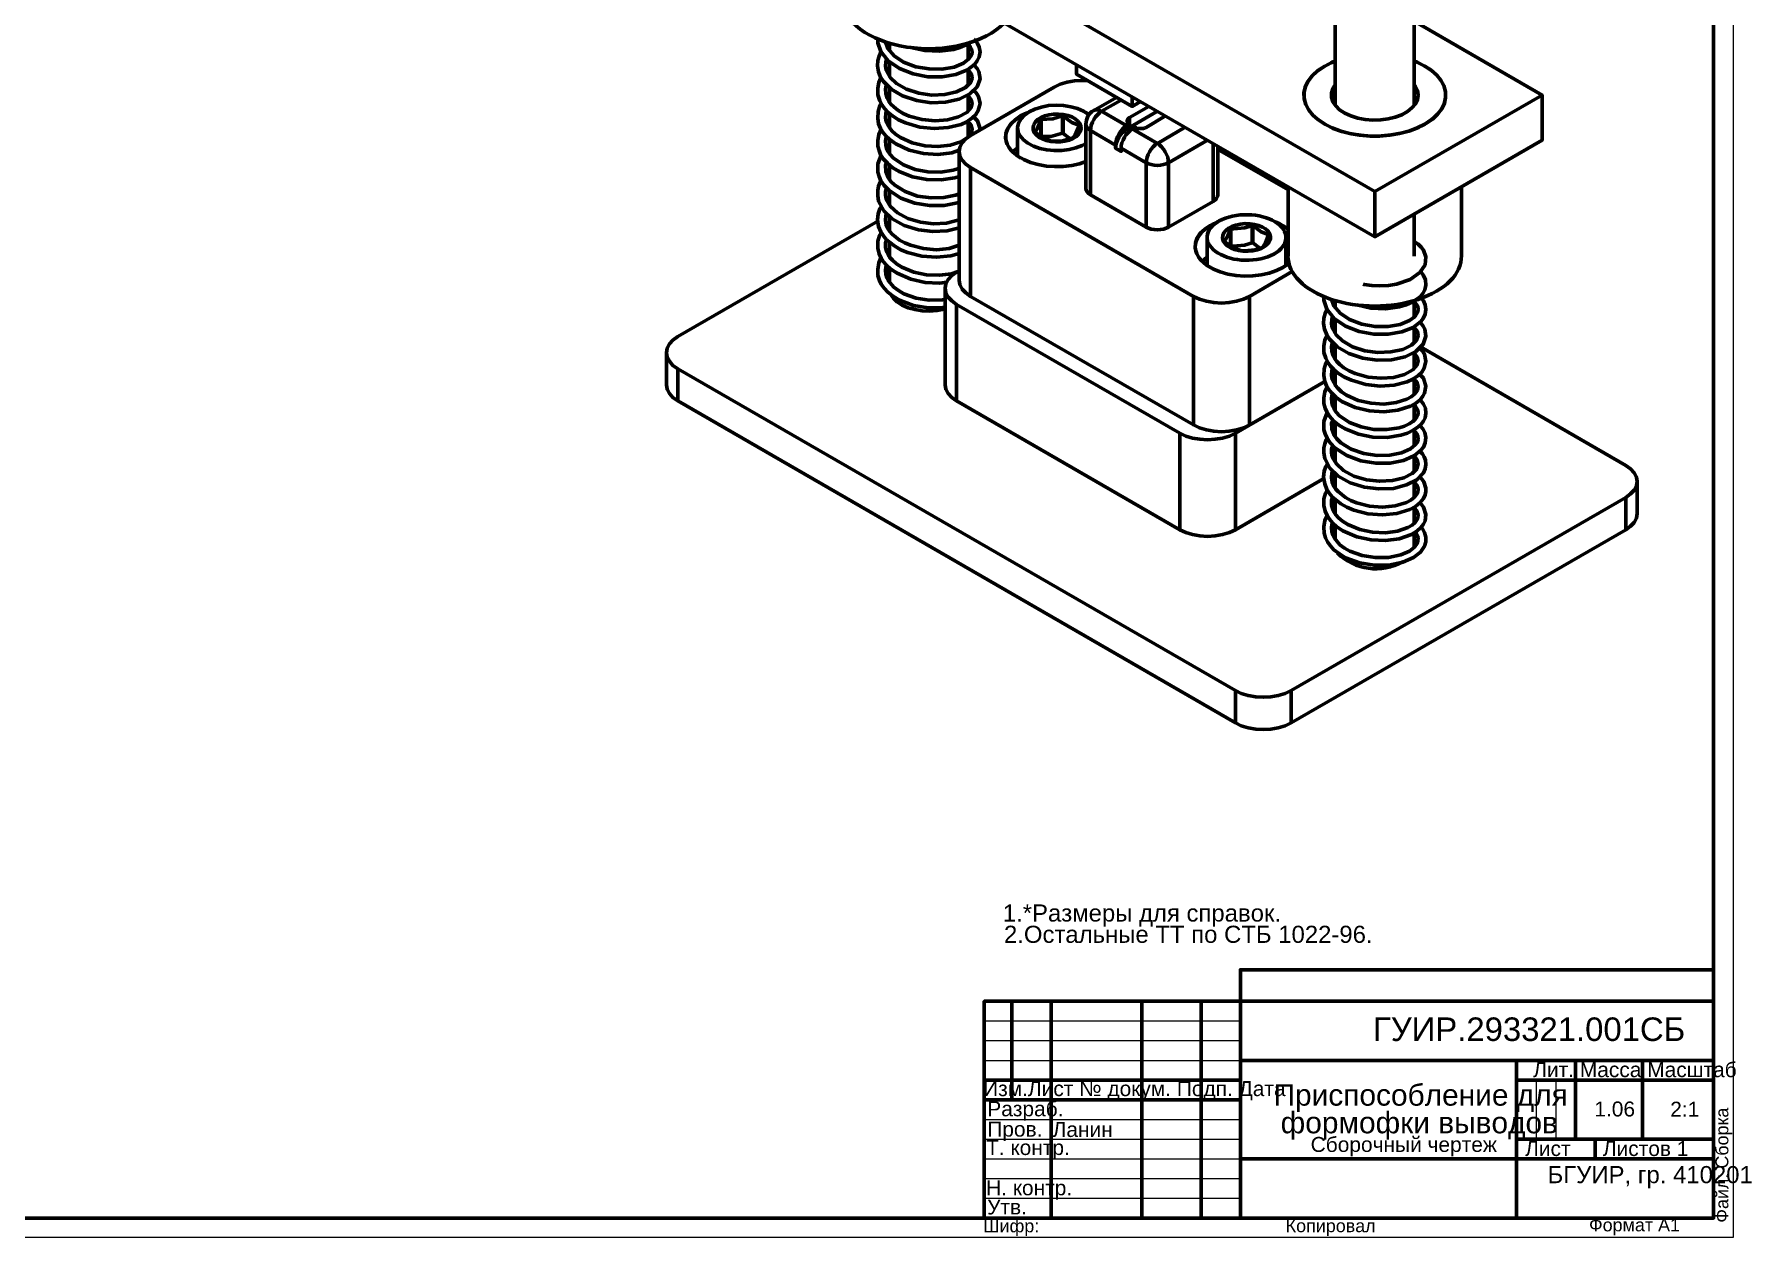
# Model space of a CAD drawing. Header units: millimetres. Extents: x 1142 to 3824, y -37 to 1280.
# Drawn here: x 1294.1 to 1455.6, y 705 to 818.2 of the extents above; entities that cross this region are included whole.
import ezdxf

# ---------------------------------------------------------------- set-up
doc = ezdxf.new("R2010")
doc.units = ezdxf.units.MM
doc.header["$LTSCALE"] = 0.5
doc.layers.add('PDF _Геометрия', color=7, linetype='Continuous')
doc.layers.add('PDF _Текст', color=7, linetype='Continuous')
doc.styles.add('PDF Arial', font='arial.ttf')

msp = doc.modelspace()

# ---------------------------------------------------------------- linework, layer by layer
at = {"layer": 'PDF _Геометрия', "lineweight": 20}
msp.add_lwpolyline([(1453.9, 705), (1142, 705), (1142, 925.29), (1453.9, 925.29)], close=True, dxfattribs=at)
at = {"layer": 'PDF _Геометрия', "lineweight": 60}
for points in [[(1175.38, 923.44), (1149.41, 923.44), (1149.41, 706.84), (1452.04, 706.84), (1452.04, 727.24), (1383.43, 727.24), (1383.43, 706.84), (1452.04, 706.84), (1452.04, 923.44), (1149.41, 923.44), (1149.41, 918.25), (1175.38, 918.25), (1175.38, 923.44), (1200.22, 923.44), (1200.22, 918.25), (1175.38, 918.25)], [(1374.51, 843.65), (1362.48, 836.7), (1420.18, 803.4), (1420.18, 799.16), (1362.48, 832.46), (1362.48, 836.7)], [(1416.46, 820.96), (1416.46, 811.5)], [(1423.88, 811.5), (1423.88, 820.96)], [(1420.18, 803.4), (1435.91, 812.48), (1423.88, 819.43)], [(1373.43, 817.78), (1373.42, 817.41), (1373.71, 816.58), (1374.4, 815.7), (1375.45, 814.97), (1376.74, 814.47), (1378.13, 814.21), (1379.48, 814.21), (1380.77, 814.42), (1381.85, 814.86), (1382.54, 815.38), (1382.77, 815.7), (1382.96, 816.08), (1383.04, 816.54), (1382.96, 816.99), (1382.8, 817.33), (1382.6, 817.61), (1382.46, 817.74)], [(1381.92, 817.26), (1382.02, 817.18), (1382.15, 816.99), (1382.25, 816.8), (1382.29, 816.56), (1382.26, 816.31), (1382, 815.88), (1381.48, 815.49), (1380.59, 815.12), (1379.46, 814.93), (1378.25, 814.94), (1377, 815.15), (1375.85, 815.58), (1374.95, 816.18), (1374.37, 816.86), (1374.15, 817.49), (1374.15, 817.52)], [(1373.73, 816.54), (1373.71, 816.51), (1373.54, 816.14), (1373.43, 815.74), (1373.39, 815.23), (1373.49, 814.67), (1373.69, 814.17), (1373.97, 813.75), (1374.68, 813.04), (1375.76, 812.4), (1377.08, 811.96), (1378.44, 811.77), (1379.8, 811.81), (1381.07, 812.09), (1382.09, 812.6), (1382.77, 813.27), (1383.04, 814.02), (1382.92, 814.69), (1382.76, 814.98), (1382.5, 815.29), (1382.46, 815.33)], [(1381.92, 814.84), (1381.94, 814.82), (1382.12, 814.61), (1382.22, 814.44), (1382.29, 814.08), (1382.15, 813.66), (1381.68, 813.19), (1380.84, 812.78), (1379.74, 812.53), (1378.51, 812.49), (1377.28, 812.66), (1376.11, 813.04), (1375.17, 813.58), (1374.58, 814.14), (1374.22, 814.82), (1374.14, 815.23), (1374.17, 815.59), (1374.23, 815.88), (1374.24, 815.9)], [(1374.44, 817.4), (1374.37, 817.35), (1374.26, 817.22)], [(1374.51, 817.36), (1374.51, 816.72)], [(1376.49, 816.97), (1376.53, 816.95), (1377.86, 816.67), (1379.22, 816.6), (1380.54, 816.78), (1381.15, 816.97), (1381.73, 817.22), (1382.11, 817.45)], [(1381.92, 815.83), (1381.92, 817.33)], [(1374.51, 815.03), (1374.23, 814.78)], [(1374.51, 815.62), (1374.51, 814.29)], [(1381.92, 813.44), (1381.92, 814.93)], [(1392.12, 815.36), (1392.12, 814.44), (1397.36, 811.42)], [(1373.73, 814.12), (1373.69, 814.05), (1373.52, 813.66), (1373.41, 813.13), (1373.43, 812.51), (1373.6, 811.94), (1373.83, 811.53), (1374.06, 811.21), (1374.36, 810.88), (1374.79, 810.53), (1375.37, 810.16), (1376.02, 809.86), (1377.38, 809.47), (1378.73, 809.34), (1380.05, 809.42), (1381.26, 809.73), (1381.79, 809.98), (1382.26, 810.3), (1382.63, 810.65), (1382.87, 811.02), (1383.04, 811.68), (1382.88, 812.34), (1382.67, 812.69), (1382.43, 812.93)], [(1381.92, 812.4), (1382.05, 812.27), (1382.2, 812.05), (1382.29, 811.7), (1382.21, 811.33), (1381.81, 810.86), (1381.01, 810.43), (1379.99, 810.15), (1378.81, 810.06), (1377.59, 810.18), (1376.38, 810.5), (1375.81, 810.75), (1375.3, 811.07), (1374.92, 811.37), (1374.65, 811.64), (1374.47, 811.88), (1374.3, 812.19), (1374.17, 812.59), (1374.14, 813.03), (1374.22, 813.41), (1374.24, 813.47)], [(1374.51, 813.21), (1374.51, 811.83)], [(1393.16, 813.84), (1392.64, 813.87), (1391.92, 813.81), (1391.23, 813.7), (1390.59, 813.5), (1390.02, 813.24), (1382.15, 808.69), (1381.69, 808.37), (1381.35, 807.99), (1381.14, 807.6), (1381.06, 807.18), (1381.14, 806.76), (1381.35, 806.36), (1381.69, 805.99), (1382.15, 805.66), (1403.13, 793.55), (1403.69, 793.29), (1404.34, 793.09), (1405.03, 792.97), (1405.75, 792.92), (1406.48, 792.97), (1407.18, 793.09), (1407.82, 793.29), (1408.38, 793.55), (1412.41, 795.89)], [(1416.46, 813.46), (1416.24, 813.11), (1416.11, 812.69), (1416.11, 812.27), (1416.24, 811.85), (1416.5, 811.46), (1416.87, 811.09), (1417.35, 810.78), (1417.93, 810.52), (1418.57, 810.32), (1419.26, 810.19), (1420, 810.13), (1420.73, 810.15), (1421.44, 810.24), (1422.1, 810.41), (1422.72, 810.64), (1423.24, 810.94), (1423.67, 811.28), (1424, 811.66), (1424.18, 812.06), (1424.25, 812.48), (1424.18, 812.9), (1424, 813.3), (1423.88, 813.46)], [(1373.73, 811.7), (1373.62, 811.49), (1373.45, 810.95), (1373.41, 810.31), (1373.5, 809.77), (1373.68, 809.35), (1373.86, 809.04), (1374.15, 808.69), (1374.56, 808.29), (1375.11, 807.9), (1376.38, 807.31), (1377.71, 807), (1379.07, 806.91), (1380.37, 807.05), (1381.09, 807.29)], [(1381.92, 809.94), (1382.16, 809.72), (1382.29, 809.3), (1382.22, 808.95), (1382.12, 808.78), (1381.95, 808.57), (1381.65, 808.33), (1381.24, 808.1), (1380.24, 807.77), (1379.08, 807.64), (1377.87, 807.7), (1376.66, 807.98), (1375.57, 808.48), (1375.09, 808.8), (1374.74, 809.12), (1374.51, 809.42), (1374.35, 809.67), (1374.22, 809.96), (1374.14, 810.33), (1374.17, 810.79), (1374.24, 811.02)], [(1374.51, 812.61), (1374.4, 812.52), (1374.24, 812.36)], [(1381.92, 811), (1381.92, 812.51)], [(1393.29, 810.64), (1393.25, 810.67), (1392.77, 810.98), (1392.21, 811.21), (1391.58, 811.39), (1390.9, 811.5), (1390.19, 811.53), (1389.49, 811.49), (1388.82, 811.36), (1388.2, 811.16), (1387.65, 810.9), (1387.21, 810.58), (1386.87, 810.23), (1386.66, 809.85), (1386.57, 809.45), (1386.62, 809.04), (1386.8, 808.65), (1387.12, 808.28), (1387.54, 807.95), (1388.06, 807.68), (1388.66, 807.47), (1389.32, 807.33), (1390.01, 807.26), (1390.72, 807.26), (1391.41, 807.35), (1392.05, 807.51), (1392.64, 807.74), (1392.99, 807.93)], [(1395.88, 812.27), (1393.74, 811.04), (1393.57, 810.94), (1393.42, 810.81), (1393.29, 810.66), (1393.19, 810.49), (1393.11, 810.32), (1393.04, 810.14), (1393.01, 809.94), (1392.99, 809.76), (1392.99, 803.7), (1393.02, 803.53), (1393.11, 803.37), (1393.24, 803.22), (1393.42, 803.09), (1398.67, 800.06), (1398.89, 799.96), (1399.15, 799.88), (1399.43, 799.83), (1399.72, 799.82), (1400.01, 799.83), (1400.29, 799.88), (1400.54, 799.96), (1400.76, 800.06)], [(1396.32, 812.02), (1394.47, 810.96), (1394.27, 811.05), (1394.08, 811.11), (1393.9, 811.09), (1393.74, 811.04)], [(1398.93, 811.42), (1397.1, 810.36), (1397.01, 810.3), (1396.93, 810.22), (1396.89, 810.14), (1396.88, 810.06), (1396.89, 809.97), (1396.93, 809.89), (1397.01, 809.82), (1397.1, 809.76), (1397.1, 810.36)], [(1397.36, 812.32), (1397.36, 811.42), (1397.89, 811.72), (1397.99, 811.79), (1398.08, 811.88), (1398.1, 811.9)], [(1420.18, 799.16), (1435.91, 808.24), (1435.91, 812.48)], [(1374.51, 810.16), (1374.24, 809.92)], [(1374.51, 810.77), (1374.51, 809.41)], [(1381.92, 808.56), (1381.92, 810.07)], [(1383.01, 809.18), (1383.04, 809.31), (1382.8, 810.06), (1382.43, 810.45)], [(1387.59, 810.87), (1387.47, 810.82), (1386.86, 810.52), (1386.35, 810.16), (1385.93, 809.77), (1385.64, 809.34), (1385.48, 808.88), (1385.44, 808.42), (1385.55, 807.97), (1385.77, 807.52), (1386.12, 807.12), (1386.58, 806.74), (1387.16, 806.41), (1387.8, 806.13), (1388.52, 805.94), (1389.29, 805.81), (1390.07, 805.76), (1390.87, 805.77), (1391.66, 805.86), (1392.4, 806.03), (1392.99, 806.23)], [(1388.75, 810.18), (1388.75, 808.56)], [(1391.51, 808.37), (1390.86, 808.88), (1390.85, 808.88), (1390.83, 808.88), (1390.82, 808.88), (1390.81, 808.88), (1390.81, 808.9), (1389.7, 808.59), (1388.79, 808.58), (1388.79, 810.2)], [(1390.81, 810.52), (1390.81, 808.9)], [(1390.86, 808.88), (1390.86, 810.5)], [(1392.33, 809.65), (1392.33, 809.59)], [(1393.33, 810.7), (1392.97, 810.87)], [(1392.99, 809.76), (1393.02, 809.59), (1393.11, 809.43), (1393.24, 809.27), (1393.42, 809.14), (1393.42, 803.09)], [(1393.32, 810.69), (1393.08, 810.79)], [(1398.67, 800.06), (1398.67, 806.12), (1396.32, 807.48), (1396.32, 807.18), (1395.79, 807.48), (1395.79, 807.78), (1393.42, 809.14), (1393.45, 809.39), (1393.5, 809.65), (1393.61, 809.93), (1393.74, 810.18), (1393.9, 810.43), (1394.08, 810.64), (1394.27, 810.82), (1394.47, 810.96), (1396.84, 809.6), (1397.1, 809.76), (1397.1, 809.45), (1396.84, 809.3), (1396.63, 809.16), (1396.43, 808.97), (1396.25, 808.76), (1396.09, 808.52), (1395.96, 808.25), (1395.87, 807.99), (1395.81, 807.73), (1395.79, 807.48)], [(1396.84, 809.6), (1396.63, 809.46), (1396.43, 809.27), (1396.25, 809.07), (1396.09, 808.82), (1395.96, 808.56), (1395.87, 808.29), (1395.81, 808.03), (1395.79, 807.78)], [(1396.32, 807.48), (1396.33, 807.73), (1396.39, 807.99), (1396.49, 808.25), (1396.62, 808.52), (1396.77, 808.76), (1396.96, 808.97), (1397.15, 809.16), (1397.36, 809.3), (1399.72, 807.94), (1402.35, 809.46)], [(1399.72, 810.96), (1397.1, 809.45), (1397.36, 809.3), (1397.62, 809.45), (1397.73, 809.39), (1397.86, 809.35), (1398, 809.33), (1398.15, 809.33), (1398.29, 809.33), (1398.44, 809.35), (1398.55, 809.39), (1398.67, 809.45), (1400.5, 810.52)], [(1399.72, 810.96), (1399.72, 810.96)], [(1373.73, 809.27), (1373.51, 808.79), (1373.41, 808.22), (1373.42, 807.69), (1373.54, 807.27), (1373.69, 806.91), (1373.94, 806.5), (1374.32, 806.07), (1374.85, 805.65), (1375.42, 805.3), (1376.69, 804.79), (1378.03, 804.54), (1379.37, 804.5), (1380.68, 804.71), (1381.06, 804.83)], [(1381.06, 805.6), (1381.01, 805.57), (1380.5, 805.42), (1379.35, 805.23), (1378.13, 805.26), (1376.93, 805.48), (1375.83, 805.91), (1374.9, 806.54), (1374.57, 806.89), (1374.36, 807.21), (1374.24, 807.48), (1374.17, 807.78), (1374.14, 808.15), (1374.22, 808.56), (1374.23, 808.59)], [(1374.51, 808.33), (1374.51, 806.99)], [(1386.57, 809.39), (1386.57, 806.75)], [(1396.84, 809.3), (1397.13, 809.13)], [(1404.44, 808.24), (1400.76, 806.12), (1400.76, 800.06), (1404.96, 802.48), (1405.15, 802.62), (1405.29, 802.76), (1405.37, 802.93), (1405.4, 803.09), (1405.4, 807.69)], [(1404.96, 802.48), (1404.96, 807.94)], [(1373.73, 806.84), (1373.43, 806.02), (1373.43, 805.22), (1373.54, 804.84), (1373.72, 804.43), (1374.02, 803.99), (1374.45, 803.53), (1375.59, 802.79), (1376.91, 802.31), (1378.3, 802.09), (1379.65, 802.11), (1380.92, 802.35), (1381.06, 802.41)], [(1374.51, 807.77), (1374.45, 807.73), (1374.24, 807.48)], [(1381.06, 807.18), (1381.06, 795.07), (1381.14, 794.65), (1381.35, 794.24), (1381.69, 793.88), (1382.15, 793.55), (1382.15, 805.66)], [(1386.57, 807.53), (1386.36, 807.38), (1386.1, 807.14)], [(1412.02, 803.56), (1405.4, 807.38)], [(1381.06, 803.2), (1380.73, 803.06), (1379.63, 802.84), (1378.43, 802.81), (1377.17, 802.99), (1376, 803.4), (1375.03, 804), (1374.65, 804.37), (1374.4, 804.72), (1374.17, 805.31), (1374.15, 805.89), (1374.26, 806.16)], [(1374.51, 805.34), (1374.27, 805.14), (1374.24, 805.11)], [(1374.51, 805.93), (1374.51, 804.58)], [(1373.73, 804.42), (1373.64, 804.28), (1373.5, 803.9), (1373.42, 803.51), (1373.41, 803.03), (1373.5, 802.51), (1374, 801.59), (1374.78, 800.85), (1375.91, 800.22), (1377.24, 799.82), (1378.61, 799.65), (1379.96, 799.72), (1381.06, 799.99)], [(1381.06, 800.77), (1380.96, 800.71), (1379.87, 800.44), (1378.67, 800.38), (1377.44, 800.52), (1376.25, 800.88), (1375.26, 801.4), (1374.61, 802), (1374.22, 802.69), (1374.14, 803.06), (1374.15, 803.4), (1374.24, 803.75)], [(1374.51, 803.51), (1374.51, 802.18)], [(1412.02, 803.87), (1412.02, 797.34)], [(1428.33, 797.34), (1428.33, 803.87)], [(1373.76, 802.04), (1373.6, 801.77), (1373.46, 801.32), (1373.39, 800.74), (1373.5, 800.12), (1373.71, 799.61), (1373.96, 799.23), (1374.22, 798.91), (1375.03, 798.26), (1375.59, 797.94), (1376.23, 797.67), (1377.57, 797.33), (1378.94, 797.23), (1380.29, 797.36), (1381.06, 797.59)], [(1381.06, 798.35), (1380.14, 798.06), (1378.94, 797.94), (1377.71, 798.05), (1376.51, 798.35), (1375.96, 798.57), (1375.46, 798.85), (1374.77, 799.4), (1374.56, 799.65), (1374.37, 799.92), (1374.22, 800.29), (1374.14, 800.73), (1374.18, 801.15), (1374.24, 801.36)], [(1374.51, 802.93), (1374.49, 802.93), (1374.23, 802.67)], [(1373.42, 800.61), (1354.62, 789.77), (1354.15, 789.44), (1353.81, 789.07), (1353.6, 788.67), (1353.53, 788.25), (1353.6, 787.83), (1353.81, 787.44), (1354.15, 787.06), (1354.62, 786.73), (1407.06, 756.46), (1407.62, 756.2), (1408.26, 756), (1408.97, 755.87), (1409.69, 755.83), (1410.41, 755.87), (1411.1, 756), (1411.74, 756.2), (1412.3, 756.46), (1443.78, 774.63), (1444.24, 774.96), (1444.58, 775.32), (1444.79, 775.73), (1444.87, 776.13), (1444.79, 776.55), (1444.58, 776.96), (1444.24, 777.33), (1443.78, 777.65), (1424.48, 788.8)], [(1374.17, 801.06), (1374.41, 801.2)], [(1374.51, 800.5), (1374.3, 800.33), (1374.23, 800.25)], [(1374.51, 801.11), (1374.51, 799.72)], [(1405.42, 800.57), (1405.3, 800.52), (1404.69, 800.22), (1404.18, 799.87), (1403.76, 799.48), (1403.47, 799.04), (1403.32, 798.6), (1403.28, 798.13), (1403.38, 797.67), (1403.6, 797.23), (1403.96, 796.82), (1404.41, 796.44), (1404.99, 796.11), (1405.63, 795.85), (1406.35, 795.64), (1407.12, 795.51), (1407.91, 795.46), (1408.71, 795.47), (1409.49, 795.56), (1410.24, 795.73), (1410.93, 795.97), (1411.53, 796.27), (1412.06, 796.62), (1412.09, 796.66), (1412.04, 796.61), (1411.52, 796.27)], [(1406.59, 799.88), (1406.59, 798.26)], [(1409.36, 798.08), (1409.35, 798.08), (1408.69, 798.59), (1408.68, 798.59), (1408.67, 798.59), (1408.65, 798.59), (1408.65, 798.6), (1408.64, 798.6), (1407.92, 798.36), (1406.86, 798.27), (1406.63, 798.28), (1406.63, 799.91)], [(1408.64, 800.22), (1408.64, 798.6)], [(1408.69, 798.59), (1408.69, 800.21)], [(1412.02, 799.89), (1411.81, 800.05), (1411.24, 800.38), (1410.8, 800.57)], [(1412.02, 799.87), (1411.79, 800.02), (1411.23, 800.35), (1410.92, 800.5)], [(1423.88, 797.34), (1423.88, 801.29)], [(1373.73, 799.57), (1373.58, 799.27), (1373.42, 798.73), (1373.41, 798.09), (1373.54, 797.55), (1373.73, 797.13), (1373.94, 796.82), (1374.24, 796.48), (1374.66, 796.1), (1375.23, 795.72), (1376.52, 795.16), (1377.87, 794.86), (1379.22, 794.8), (1379.96, 794.9)], [(1380.98, 795.9), (1380.35, 795.68), (1379.23, 795.54), (1378.01, 795.58), (1376.81, 795.83), (1375.67, 796.3), (1375.19, 796.61), (1374.81, 796.94), (1374.56, 797.21), (1374.39, 797.46), (1374.24, 797.76), (1374.15, 798.15), (1374.15, 798.6), (1374.23, 798.9)], [(1374.51, 798.68), (1374.51, 797.29)], [(1404.4, 799.1), (1404.4, 796.45)], [(1410.16, 799.36), (1410.16, 799.29)], [(1411.82, 796.45), (1411.82, 799.1)], [(1419.09, 794.69), (1419.17, 794.67), (1419.89, 794.57), (1420.66, 794.54), (1421.46, 794.58), (1422.22, 794.71), (1423.5, 795.14), (1424.42, 795.79), (1424.9, 796.52), (1424.98, 797.26), (1424.75, 797.89), (1424.55, 798.17), (1424.25, 798.47), (1423.88, 798.72)], [(1373.72, 797.16), (1373.52, 796.69), (1373.41, 796.09), (1373.43, 795.51), (1373.58, 795.04), (1373.75, 794.69), (1374.01, 794.32), (1374.37, 793.93), (1374.89, 793.54), (1375.47, 793.18), (1376.78, 792.7), (1378.16, 792.48), (1379.54, 792.49), (1379.75, 792.53)], [(1379.75, 793.26), (1379.5, 793.22), (1378.26, 793.2), (1377.03, 793.39), (1375.88, 793.8), (1375.37, 794.09), (1374.94, 794.41), (1374.41, 795.03), (1374.27, 795.29), (1374.18, 795.62), (1374.14, 796.02), (1374.22, 796.45), (1374.23, 796.48)], [(1374.51, 798.06), (1374.24, 797.8)], [(1404.4, 797.24), (1404.19, 797.08), (1403.93, 796.85)], [(1412.03, 797.08), (1411.82, 797.24)], [(1374.53, 796.22), (1374.15, 795.88)], [(1374.51, 795.58), (1374.48, 795.62), (1374.37, 795.72), (1374.24, 795.77), (1374.15, 795.79)], [(1374.51, 795.39), (1374.22, 795.49)], [(1374.51, 796.23), (1374.51, 794.91)], [(1408.38, 781.45), (1415.47, 785.54), (1407.06, 780.69), (1406.51, 780.41), (1405.85, 780.22), (1405.16, 780.1), (1404.44, 780.06), (1403.72, 780.1), (1403.03, 780.22), (1402.39, 780.41), (1401.82, 780.69), (1380.84, 792.79), (1380.38, 793.12), (1380.04, 793.48), (1379.82, 793.89), (1379.75, 794.31), (1379.82, 794.73), (1380.04, 795.13), (1380.38, 795.5), (1380.84, 795.83), (1381.06, 795.96)], [(1418.48, 792.74), (1418.49, 792.74), (1419.81, 792.45), (1421.17, 792.38), (1422.5, 792.57), (1423.12, 792.75), (1423.69, 793), (1424.14, 793.27), (1424.46, 793.55), (1424.68, 793.81), (1424.88, 794.15), (1424.99, 794.61), (1424.94, 795.11), (1424.77, 795.51), (1424.55, 795.81), (1424.48, 795.88)], [(1374.7, 793.63), (1374.89, 793.37), (1375.25, 793.03), (1375.72, 792.72), (1376.29, 792.48), (1376.93, 792.31), (1377.61, 792.2), (1378.3, 792.16), (1379.01, 792.21), (1379.67, 792.34), (1379.75, 792.36)], [(1379.75, 794.31), (1379.75, 785.23), (1379.82, 784.81), (1380.04, 784.4), (1380.38, 784.04), (1380.84, 783.71), (1401.82, 771.59), (1402.39, 771.33), (1403.03, 771.14), (1403.72, 771.02), (1404.44, 770.97), (1405.16, 771.02), (1405.85, 771.14), (1406.51, 771.33), (1407.06, 771.59), (1415.38, 776.4)], [(1382.15, 793.55), (1403.13, 781.45)], [(1403.13, 793.55), (1403.13, 781.45), (1403.69, 781.17), (1404.34, 780.98), (1405.03, 780.86), (1405.75, 780.82), (1406.48, 780.86), (1407.18, 780.98), (1407.82, 781.17), (1408.38, 781.45), (1408.38, 793.55)], [(1415.39, 793.56), (1415.38, 793.2), (1415.67, 792.34), (1416.36, 791.48), (1417.41, 790.75), (1418.7, 790.24), (1420.09, 789.99), (1421.44, 789.98), (1422.73, 790.2), (1423.8, 790.63), (1424.5, 791.17), (1424.73, 791.47), (1424.92, 791.86), (1424.99, 792.32), (1424.92, 792.76), (1424.76, 793.12), (1424.56, 793.39), (1424.42, 793.52)], [(1423.88, 793.03), (1423.97, 792.95), (1424.11, 792.78), (1424.21, 792.58), (1424.25, 792.34), (1424.22, 792.1), (1423.96, 791.66), (1423.44, 791.27), (1422.55, 790.91), (1421.42, 790.71), (1420.21, 790.71), (1418.96, 790.93), (1417.81, 791.36), (1416.91, 791.97), (1416.33, 792.65), (1416.11, 793.27), (1416.11, 793.29)], [(1380.84, 792.79), (1380.84, 783.71)], [(1415.69, 792.32), (1415.67, 792.28), (1415.5, 791.93), (1415.39, 791.51), (1415.35, 791.01), (1415.44, 790.45), (1415.65, 789.94), (1415.93, 789.52), (1416.63, 788.81), (1417.72, 788.17), (1419.04, 787.74), (1420.4, 787.54), (1421.76, 787.58), (1423.03, 787.87), (1424.05, 788.37), (1424.73, 789.05), (1424.99, 789.81), (1424.88, 790.47), (1424.72, 790.76), (1424.46, 791.08), (1424.42, 791.1)], [(1423.88, 790.62), (1423.9, 790.6), (1424.08, 790.4), (1424.18, 790.23), (1424.25, 789.86), (1424.11, 789.44), (1423.63, 788.96), (1422.8, 788.56), (1421.7, 788.32), (1420.47, 788.28), (1419.25, 788.43), (1418.07, 788.81), (1417.13, 789.36), (1416.54, 789.92), (1416.18, 790.6), (1416.1, 791.01), (1416.12, 791.36), (1416.19, 791.66), (1416.2, 791.68)], [(1416.4, 793.17), (1416.33, 793.13), (1416.24, 793.03), (1416.24, 793.21)], [(1416.46, 793.14), (1416.46, 792.49)], [(1423.88, 791.6), (1423.88, 793.12)], [(1416.46, 790.81), (1416.19, 790.55)], [(1416.24, 791.63), (1416.24, 790.6)], [(1416.46, 791.4), (1416.46, 790.06)], [(1423.88, 789.22), (1423.88, 790.7)], [(1415.69, 789.89), (1415.65, 789.83), (1415.48, 789.43), (1415.37, 788.9), (1415.39, 788.28), (1415.56, 787.73), (1415.78, 787.29), (1416.02, 786.98), (1416.32, 786.67), (1416.75, 786.3), (1417.33, 785.95), (1417.98, 785.65), (1419.34, 785.25), (1420.69, 785.11), (1422.01, 785.2), (1423.22, 785.52), (1423.75, 785.76), (1424.22, 786.08), (1424.59, 786.43), (1424.82, 786.78), (1424.99, 787.45), (1424.85, 788.12), (1424.63, 788.46), (1424.39, 788.71)], [(1423.88, 788.18), (1424.01, 788.05), (1424.16, 787.83), (1424.25, 787.48), (1424.17, 787.11), (1423.76, 786.64), (1422.97, 786.2), (1421.95, 785.92), (1420.77, 785.84), (1419.55, 785.95), (1418.34, 786.29), (1417.77, 786.54), (1417.26, 786.84), (1416.88, 787.14), (1416.61, 787.41), (1416.43, 787.66), (1416.25, 787.96), (1416.12, 788.35), (1416.1, 788.81), (1416.18, 789.19), (1416.2, 789.24)], [(1416.24, 789.2), (1416.24, 788.18)], [(1416.46, 788.98), (1416.46, 787.61)], [(1353.53, 788.25), (1353.53, 785.23), (1353.6, 784.81), (1353.81, 784.4), (1354.15, 784.04), (1354.62, 783.71), (1354.62, 786.73)], [(1415.69, 787.46), (1415.57, 787.26), (1415.4, 786.72), (1415.37, 786.09), (1415.47, 785.55), (1415.64, 785.14), (1415.82, 784.81), (1416.11, 784.46), (1416.52, 784.06), (1417.07, 783.67), (1418.34, 783.1), (1419.67, 782.77), (1421.03, 782.69), (1422.33, 782.83), (1423.52, 783.23), (1424.03, 783.51), (1424.43, 783.83), (1424.69, 784.15), (1424.86, 784.44), (1424.99, 785.1), (1424.76, 785.84), (1424.39, 786.24)], [(1423.88, 785.72), (1424.12, 785.5), (1424.25, 785.08), (1424.18, 784.73), (1424.08, 784.55), (1423.91, 784.34), (1423.61, 784.1), (1423.2, 783.88), (1422.19, 783.55), (1421.04, 783.42), (1419.83, 783.49), (1418.62, 783.76), (1417.52, 784.25), (1417.05, 784.57), (1416.7, 784.9), (1416.46, 785.19), (1416.31, 785.44), (1416.18, 785.74), (1416.1, 786.12), (1416.12, 786.56), (1416.2, 786.8)], [(1416.46, 788.39), (1416.36, 788.3), (1416.2, 788.15)], [(1423.88, 786.78), (1423.88, 788.29)], [(1416.46, 786.12), (1416.14, 785.92), (1416.24, 785.99), (1416.46, 786.13)], [(1416.46, 785.95), (1416.2, 785.69)], [(1416.24, 786.75), (1416.24, 785.99)], [(1416.46, 786.55), (1416.46, 785.18)], [(1423.88, 784.32), (1423.88, 785.86)], [(1407.06, 753.43), (1354.62, 783.71)], [(1415.69, 785.04), (1415.47, 784.57), (1415.37, 784), (1415.38, 783.47), (1415.5, 783.04), (1415.65, 782.69), (1415.9, 782.28), (1416.28, 781.85), (1416.8, 781.43), (1417.38, 781.08), (1418.65, 780.57), (1419.98, 780.31), (1421.33, 780.28), (1422.64, 780.49), (1423.25, 780.69), (1423.8, 780.95), (1424.24, 781.24), (1424.54, 781.52), (1424.75, 781.8), (1424.9, 782.13), (1424.99, 782.56), (1424.94, 783.02), (1424.77, 783.41), (1424.52, 783.74), (1424.42, 783.83)], [(1423.88, 783.33), (1423.96, 783.28), (1424.22, 782.83), (1424.25, 782.6), (1424.21, 782.36), (1424.12, 782.17), (1423.97, 782), (1423.75, 781.79), (1423.42, 781.56), (1422.97, 781.35), (1422.46, 781.18), (1421.31, 781.01), (1420.09, 781.03), (1418.88, 781.26), (1417.79, 781.68), (1416.86, 782.32), (1416.53, 782.66), (1416.32, 782.99), (1416.2, 783.25), (1416.12, 783.55), (1416.1, 783.93), (1416.18, 784.34), (1416.19, 784.38)], [(1416.46, 784.12), (1416.46, 782.77)], [(1415.69, 782.62), (1415.39, 781.79), (1415.39, 780.99), (1415.5, 780.62), (1415.68, 780.22), (1415.98, 779.77), (1416.41, 779.31), (1417.55, 778.57), (1418.87, 778.08), (1420.26, 777.86), (1421.61, 777.87), (1422.88, 778.12), (1423.44, 778.35), (1423.91, 778.58), (1424.52, 779.09), (1424.75, 779.37), (1424.93, 779.76), (1424.99, 780.26), (1424.89, 780.74), (1424.69, 781.09), (1424.48, 781.35), (1424.42, 781.41)], [(1416.46, 783.54), (1416.41, 783.5), (1416.2, 783.25)], [(1423.88, 781.9), (1423.88, 783.42)], [(1401.82, 780.69), (1401.82, 771.59)], [(1407.06, 780.69), (1407.06, 771.59)], [(1423.88, 780.92), (1424.01, 780.78), (1424.14, 780.61), (1424.24, 780.36), (1424.25, 780.07), (1424.16, 779.81), (1424, 779.6), (1423.54, 779.21), (1422.69, 778.83), (1421.59, 778.61), (1420.39, 778.58), (1419.13, 778.78), (1417.96, 779.18), (1416.99, 779.78), (1416.61, 780.15), (1416.36, 780.5), (1416.12, 781.09), (1416.11, 781.67), (1416.22, 781.93)], [(1416.46, 781.12), (1416.23, 780.92), (1416.2, 780.88)], [(1416.46, 781.71), (1416.46, 780.35)], [(1423.88, 779.5), (1423.88, 781)], [(1415.69, 780.19), (1415.6, 780.05), (1415.46, 779.68), (1415.38, 779.29), (1415.37, 778.82), (1415.46, 778.29), (1415.95, 777.38), (1416.74, 776.63), (1417.86, 776), (1419.2, 775.59), (1420.57, 775.43), (1421.92, 775.49), (1423.16, 775.81), (1424.12, 776.3), (1424.75, 776.95), (1424.93, 777.33), (1424.99, 777.74), (1424.96, 778.14), (1424.82, 778.46), (1424.65, 778.74), (1424.42, 779)], [(1423.88, 778.49), (1424.04, 778.33), (1424.16, 778.16), (1424.25, 777.78), (1424.12, 777.33), (1423.69, 776.88), (1422.91, 776.49), (1421.83, 776.23), (1420.62, 776.15), (1419.39, 776.29), (1418.2, 776.64), (1417.22, 777.18), (1416.57, 777.78), (1416.18, 778.46), (1416.1, 778.84), (1416.11, 779.18), (1416.22, 779.52)], [(1416.46, 778.71), (1416.45, 778.7), (1416.19, 778.44)], [(1416.46, 779.27), (1416.46, 777.95)], [(1415.72, 777.82), (1415.56, 777.55), (1415.42, 777.1), (1415.35, 776.53), (1415.46, 775.9), (1415.67, 775.39), (1415.91, 775.01), (1416.18, 774.7), (1416.99, 774.04), (1417.56, 773.71), (1418.19, 773.45), (1419.53, 773.1), (1420.9, 772.99), (1422.25, 773.13), (1423.48, 773.5), (1424, 773.79), (1424.45, 774.15), (1424.75, 774.53), (1424.92, 774.88), (1424.98, 775.19), (1424.98, 775.51), (1424.79, 776.11), (1424.55, 776.44), (1424.39, 776.58)], [(1423.88, 776.07), (1423.96, 775.99), (1424.13, 775.78), (1424.25, 775.44), (1424.21, 775.11), (1424.11, 774.9), (1423.91, 774.66), (1423.58, 774.39), (1423.15, 774.16), (1422.1, 773.85), (1420.9, 773.73), (1419.67, 773.82), (1418.47, 774.12), (1417.92, 774.36), (1417.42, 774.63), (1416.73, 775.18), (1416.52, 775.42), (1416.33, 775.7), (1416.18, 776.06), (1416.1, 776.51), (1416.14, 776.92), (1416.2, 777.14)], [(1423.88, 777.09), (1423.88, 778.57)], [(1416.37, 776.97), (1416.12, 776.83)], [(1416.46, 776.28), (1416.27, 776.1), (1416.19, 776.02)], [(1416.46, 776.89), (1416.46, 775.49)], [(1423.88, 774.63), (1423.88, 776.19)], [(1443.78, 774.63), (1443.78, 771.59), (1444.24, 771.92), (1444.58, 772.29), (1444.79, 772.69), (1444.87, 773.11), (1444.87, 776.13)], [(1415.69, 775.35), (1415.54, 775.04), (1415.38, 774.5), (1415.37, 773.87), (1415.5, 773.33), (1415.69, 772.92), (1415.9, 772.59), (1416.2, 772.25), (1416.62, 771.87), (1417.18, 771.49), (1418.48, 770.93), (1419.83, 770.64), (1421.17, 770.59), (1422.46, 770.74), (1423.62, 771.16), (1424.12, 771.46), (1424.5, 771.79), (1424.76, 772.12), (1424.9, 772.42), (1424.99, 773.03), (1424.76, 773.73), (1424.47, 774.09), (1424.42, 774.15)], [(1423.88, 773.65), (1423.91, 773.64), (1424.11, 773.39), (1424.25, 772.99), (1424.21, 772.67), (1423.96, 772.28), (1423.69, 772.04), (1423.29, 771.8), (1422.31, 771.46), (1421.19, 771.31), (1419.97, 771.36), (1418.77, 771.61), (1417.63, 772.08), (1417.14, 772.39), (1416.77, 772.71), (1416.52, 772.99), (1416.35, 773.24), (1416.22, 773.54), (1416.11, 773.92), (1416.11, 774.37), (1416.19, 774.68)], [(1416.46, 774.46), (1416.46, 773.07)], [(1415.68, 772.93), (1415.48, 772.47), (1415.37, 771.87), (1415.4, 771.28), (1415.54, 770.82), (1415.72, 770.47), (1415.97, 770.1), (1416.33, 769.71), (1416.84, 769.32), (1417.43, 768.96), (1418.74, 768.48), (1420.11, 768.25), (1421.5, 768.26), (1422.82, 768.53), (1423.83, 768.98), (1424.46, 769.48), (1424.86, 770.06), (1424.98, 770.46), (1424.98, 770.91), (1424.85, 771.35), (1424.62, 771.75), (1424.54, 771.83)], [(1423.99, 771.37), (1424.25, 770.84), (1424.18, 770.36), (1423.91, 769.97), (1423.45, 769.59), (1422.61, 769.23), (1421.46, 768.99), (1420.22, 768.98), (1418.99, 769.16), (1417.84, 769.58), (1417.33, 769.87), (1416.9, 770.19), (1416.37, 770.81), (1416.23, 771.07), (1416.14, 771.39), (1416.1, 771.8), (1416.18, 772.24), (1416.19, 772.26)], [(1416.46, 773.85), (1416.2, 773.58)], [(1423.88, 772.21), (1423.88, 773.74)], [(1423.99, 772.31), (1423.88, 772.41)], [(1443.78, 771.59), (1412.3, 753.43)], [(1416.49, 771.99), (1416.11, 771.65)], [(1416.46, 771.36), (1416.44, 771.4), (1416.33, 771.49), (1416.2, 771.56), (1416.11, 771.57)], [(1416.46, 771.18), (1416.18, 771.25)], [(1416.46, 772.01), (1416.46, 770.69)], [(1423.87, 769.91), (1423.88, 770.04), (1423.88, 770.09), (1423.88, 771.32)], [(1412.3, 756.46), (1412.3, 753.43), (1411.74, 753.16), (1411.1, 752.96), (1410.41, 752.85), (1409.69, 752.81), (1408.97, 752.85), (1408.26, 752.96), (1407.62, 753.16), (1407.06, 753.43), (1407.06, 756.46)], [(1407.54, 706.84), (1407.54, 727.24), (1407.54, 730.21), (1452.04, 730.21), (1452.04, 727.24)], [(1386.02, 717.98), (1386.02, 727.24)], [(1389.73, 727.24), (1389.73, 706.84)], [(1398.27, 727.24), (1398.27, 706.84)], [(1403.83, 727.24), (1403.83, 706.84)], [(1407.54, 721.68), (1452.04, 721.68)], [(1433.5, 721.68), (1433.5, 706.84)], [(1439.06, 714.26), (1439.06, 721.68)], [(1445.37, 714.26), (1445.37, 721.68)], [(1383.43, 719.82), (1407.54, 719.82)], [(1433.5, 719.82), (1452.04, 719.82)], [(1383.43, 717.98), (1407.54, 717.98)], [(1433.5, 714.26), (1452.04, 714.26)], [(1440.92, 714.26), (1440.92, 712.41)], [(1407.54, 712.41), (1452.04, 712.41)]]:
    msp.add_lwpolyline(points, dxfattribs=at)
for points in [[(1415.46, 815.2), (1416.18, 815.57), (1416.46, 815.69), (1416.07, 815.53), (1415.37, 815.15), (1414.76, 814.73), (1414.25, 814.26), (1413.87, 813.76), (1413.63, 813.23), (1413.51, 812.69), (1413.52, 812.14), (1413.68, 811.59), (1413.97, 811.07), (1414.37, 810.57), (1414.91, 810.11), (1415.55, 809.71), (1416.27, 809.35), (1417.08, 809.07), (1417.96, 808.84), (1418.87, 808.7), (1419.83, 808.63), (1420.77, 808.65), (1421.71, 808.73), (1422.63, 808.9), (1423.48, 809.13), (1424.28, 809.45), (1424.98, 809.81), (1425.6, 810.23), (1426.09, 810.7), (1426.47, 811.2), (1426.72, 811.73), (1426.84, 812.27), (1426.83, 812.82), (1426.67, 813.37), (1426.38, 813.89), (1425.98, 814.39), (1425.44, 814.85), (1424.81, 815.25), (1424.08, 815.61), (1423.88, 815.69), (1424.17, 815.57), (1424.89, 815.2), (1425.52, 814.8), (1426.03, 814.33), (1426.43, 813.83), (1426.7, 813.3), (1426.84, 812.76), (1426.84, 812.21), (1426.7, 811.66), (1426.43, 811.13), (1426.03, 810.64), (1425.52, 810.18), (1424.89, 809.76), (1424.17, 809.39), (1423.37, 809.1), (1422.51, 808.87), (1421.59, 808.71), (1420.65, 808.63), (1419.7, 808.63), (1418.75, 808.71), (1417.84, 808.87), (1416.97, 809.1), (1416.18, 809.39), (1415.46, 809.76), (1414.83, 810.18), (1414.32, 810.64), (1413.93, 811.13), (1413.65, 811.66), (1413.52, 812.21), (1413.52, 812.76), (1413.65, 813.3), (1413.93, 813.83), (1414.32, 814.33), (1414.83, 814.8)], [(1388.23, 808.99), (1388.9, 808.48), (1389.71, 808.15), (1389.71, 808.14), (1389.72, 808.14), (1389.73, 808.14), (1389.75, 808.14), (1389.76, 808.14), (1390.66, 808.15), (1391.76, 808.45), (1391.78, 808.45), (1391.79, 808.46), (1391.8, 808.46), (1391.99, 808.74), (1392.26, 809.41), (1392.34, 809.63), (1392.34, 809.64), (1392.33, 809.64), (1392.33, 809.65), (1391.66, 809.92), (1390.86, 810.5), (1390.85, 810.5), (1390.83, 810.5), (1390.82, 810.5), (1390.82, 810.52), (1390.81, 810.52), (1389.89, 810.24), (1388.79, 810.2), (1388.78, 810.19), (1388.77, 810.19), (1388.77, 810.18), (1388.75, 810.18), (1388.68, 809.96), (1388.4, 809.3), (1388.22, 809.03), (1388.22, 809.01), (1388.23, 809.01), (1388.23, 809)], [(1398.67, 806.12), (1398.7, 806.37), (1398.75, 806.63), (1398.85, 806.89), (1398.98, 807.16), (1399.14, 807.39), (1399.32, 807.61), (1399.52, 807.8), (1399.72, 807.94), (1399.93, 807.8), (1400.12, 807.61), (1400.31, 807.39), (1400.46, 807.16), (1400.59, 806.89), (1400.69, 806.63), (1400.75, 806.37), (1400.76, 806.12), (1400.54, 806.02), (1400.29, 805.94), (1400.01, 805.89), (1399.72, 805.87), (1399.43, 805.89), (1399.15, 805.94), (1398.89, 806.02)], [(1409.63, 798.18), (1409.88, 798.57), (1410.17, 799.33), (1410.17, 799.34), (1410.16, 799.36), (1409.49, 799.62), (1408.69, 800.21), (1408.68, 800.21), (1408.67, 800.21), (1408.67, 800.22), (1408.65, 800.22), (1408.64, 800.22), (1407.96, 800), (1406.91, 799.89), (1406.63, 799.91), (1406.61, 799.89), (1406.6, 799.89), (1406.59, 799.88), (1406.35, 799.24), (1406.05, 798.73), (1406.05, 798.72), (1406.06, 798.72), (1406.06, 798.7), (1406.06, 798.69), (1406.73, 798.19), (1407.54, 797.85), (1407.55, 797.85), (1407.55, 797.84), (1407.57, 797.84), (1407.58, 797.84), (1407.59, 797.84), (1407.88, 797.83), (1408.92, 797.93), (1409.6, 798.15), (1409.61, 798.15), (1409.61, 798.17), (1409.62, 798.17), (1409.63, 798.17)]]:
    msp.add_lwpolyline(points, close=True, dxfattribs=at)
at = {"layer": 'PDF _Геометрия', "lineweight": 20}
for points in [[(1383.43, 725.4), (1407.54, 725.4)], [(1383.43, 723.54), (1407.54, 723.54)], [(1383.43, 721.68), (1407.54, 721.68)], [(1435.36, 719.82), (1435.36, 714.26)], [(1437.2, 719.82), (1437.2, 714.26)], [(1383.43, 716.12), (1407.54, 716.12)], [(1383.43, 714.26), (1407.54, 714.26)], [(1383.43, 712.41), (1407.54, 712.41)], [(1383.43, 710.56), (1407.54, 710.56)], [(1383.43, 708.7), (1407.54, 708.7)]]:
    msp.add_lwpolyline(points, dxfattribs=at)
at = {"layer": 'PDF _Геометрия', "lineweight": 60}
msp.add_arc((1420.29, 773.08), 5.16, 225.3216, 299.1372, dxfattribs=at)
for centre, major_axis, ratio, start_param, end_param in [((1378.23, 821.61), (8.18, 0.02), 0.582156, 3.146683, 5.764433), ((1390.94, 808.52), (-5.49, 0.01), 0.534263, 5.397833, 7.018788), ((1390.28, 809.39), (-2.26, 0.01), 0.580317, 6.028681, 12.311866), ((1408.11, 799.09), (-3.71, 0.02), 0.57804, 3.410132344430799, 9.693317651610386), ((1408.37, 798.26), (5.08, 0.06), 0.557273, 2.210792, 3.89997), ((1408.11, 799.09), (-2.26, 0), 0.577685, 1.830299, 8.113484), ((1420.17, 797.31), (-8.16, 0), 0.572649, 6.275349, 9.432697)]:
    msp.add_ellipse(centre, major_axis=major_axis, ratio=ratio, start_param=start_param, end_param=end_param, dxfattribs=at)

# ---------------------------------------------------------------- texts
at = {"layer": 'PDF _Текст', "lineweight": 13, "attachment_point": 7, "style": 'PDF Arial'}
for s, insert, char_height in [('1.*Размеры для справок.', (1385.18, 734.25), 1.6094), ('2.Остальные ТТ по СТБ 1022-96.', (1385.29, 732.71), 1.6094), ('ГУИР.293321.001СБ', (1420.01, 723.47), 2.2129), ('Лит. Масса Масштаб', (1435.08, 720.08), 1.4082), ('Изм.Лист № докум. Подп. Дата', (1383.33, 717.89), 1.4082), ('Приспособление для', (1410.65, 716.81), 2.0117), ('Разраб.', (1383.72, 715.99), 1.408), ('1.06', (1440.83, 716.38), 1.408), ('2:1', (1447.97, 716.38), 1.408), ('Пров.', (1383.72, 714.08), 1.408), ('Ланин', (1389.87, 714.45), 1.408), ('формофки выводов', (1411.32, 714.21), 2.0117), ('Т. контр.', (1383.61, 712.35), 1.408), ('Сборочный чертеж', (1414.14, 712.64), 1.4082), ('Лист', (1434.32, 712.66), 1.408), ('Листов 1', (1441.63, 712.66), 1.408), ('БГУИР, гр. 410201', (1436.43, 709.64), 1.6094), ('Н. контр.', (1383.61, 708.56), 1.408), ('Утв.', (1383.71, 707.16), 1.408), ('Шифр:', (1383.33, 705.14), 1.207), ('Копировал', (1411.79, 705.15), 1.207), ('Формат A1', (1440.33, 705.23), 1.207)]:
    msp.add_mtext(s, dxfattribs=dict(at, insert=insert, char_height=char_height))
at = {"layer": 'PDF _Текст', "lineweight": 13, "insert": (1453.8, 706.41), "char_height": 1.207, "attachment_point": 7, "rotation": 90, "style": 'PDF Arial'}
msp.add_mtext('Файл: Сборка', dxfattribs=at)

doc.saveas('drawing.dxf')
